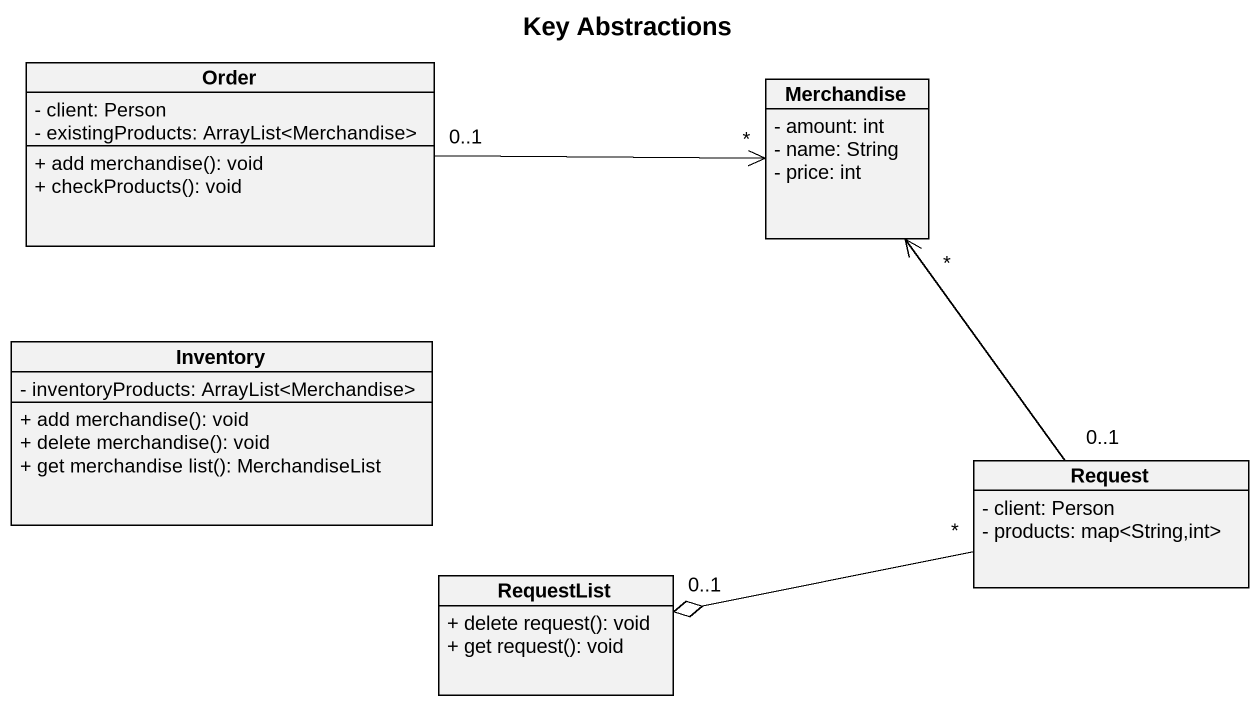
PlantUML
@startuml
title Key Abstractions
hide circle
hide empty members
skinparam classAttributeIconSize 0
class Order {
  - client: Person
  - existingProducts: ArrayList<Merchandise>
  + add merchandise(): void
  + checkProducts(): void
}
class Merchandise {
  - amount: int
  - name: String
  - price: int
}
class Inventory {
  - inventoryProducts: ArrayList<Merchandise>
  + add merchandise(): void
  + delete merchandise(): void
  + get merchandise list(): MerchandiseList
}
class Request {
  - client: Person
  - products: map<String,int>
}
class RequestList {
  + delete request(): void
  + get request(): void
}
Order "0..1" -right-> "*" Merchandise
Request "0..1" -up-> "*" Merchandise
Request "*" -left-o "0..1" RequestList
@enduml
